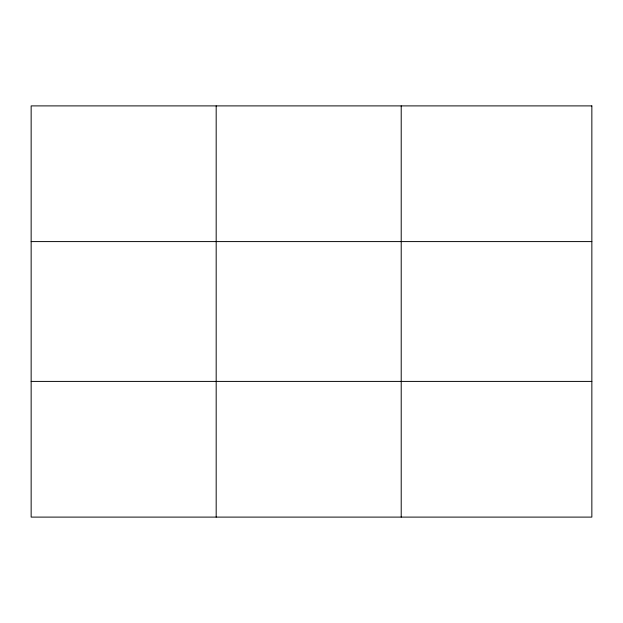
<?xml version="1.0" encoding="UTF-8"?>
<svg xmlns="http://www.w3.org/2000/svg" width="623" height="623" viewBox="0 0 623 623"><rect width="100%" height="100%" fill="white"/><g stroke="black" fill="none" stroke-linecap="round" stroke-linejoin="round"><path stroke-width="0.93" d="M216.181 517.106L216.181 105.894M401.212 517.106L401.212 105.894M31.15 241.592L591.85 241.592M31.15 381.408L591.85 381.408M591.85 105.894L591.85 517.106L31.15 517.106L31.15 105.894L591.85 105.894"/></g></svg>
